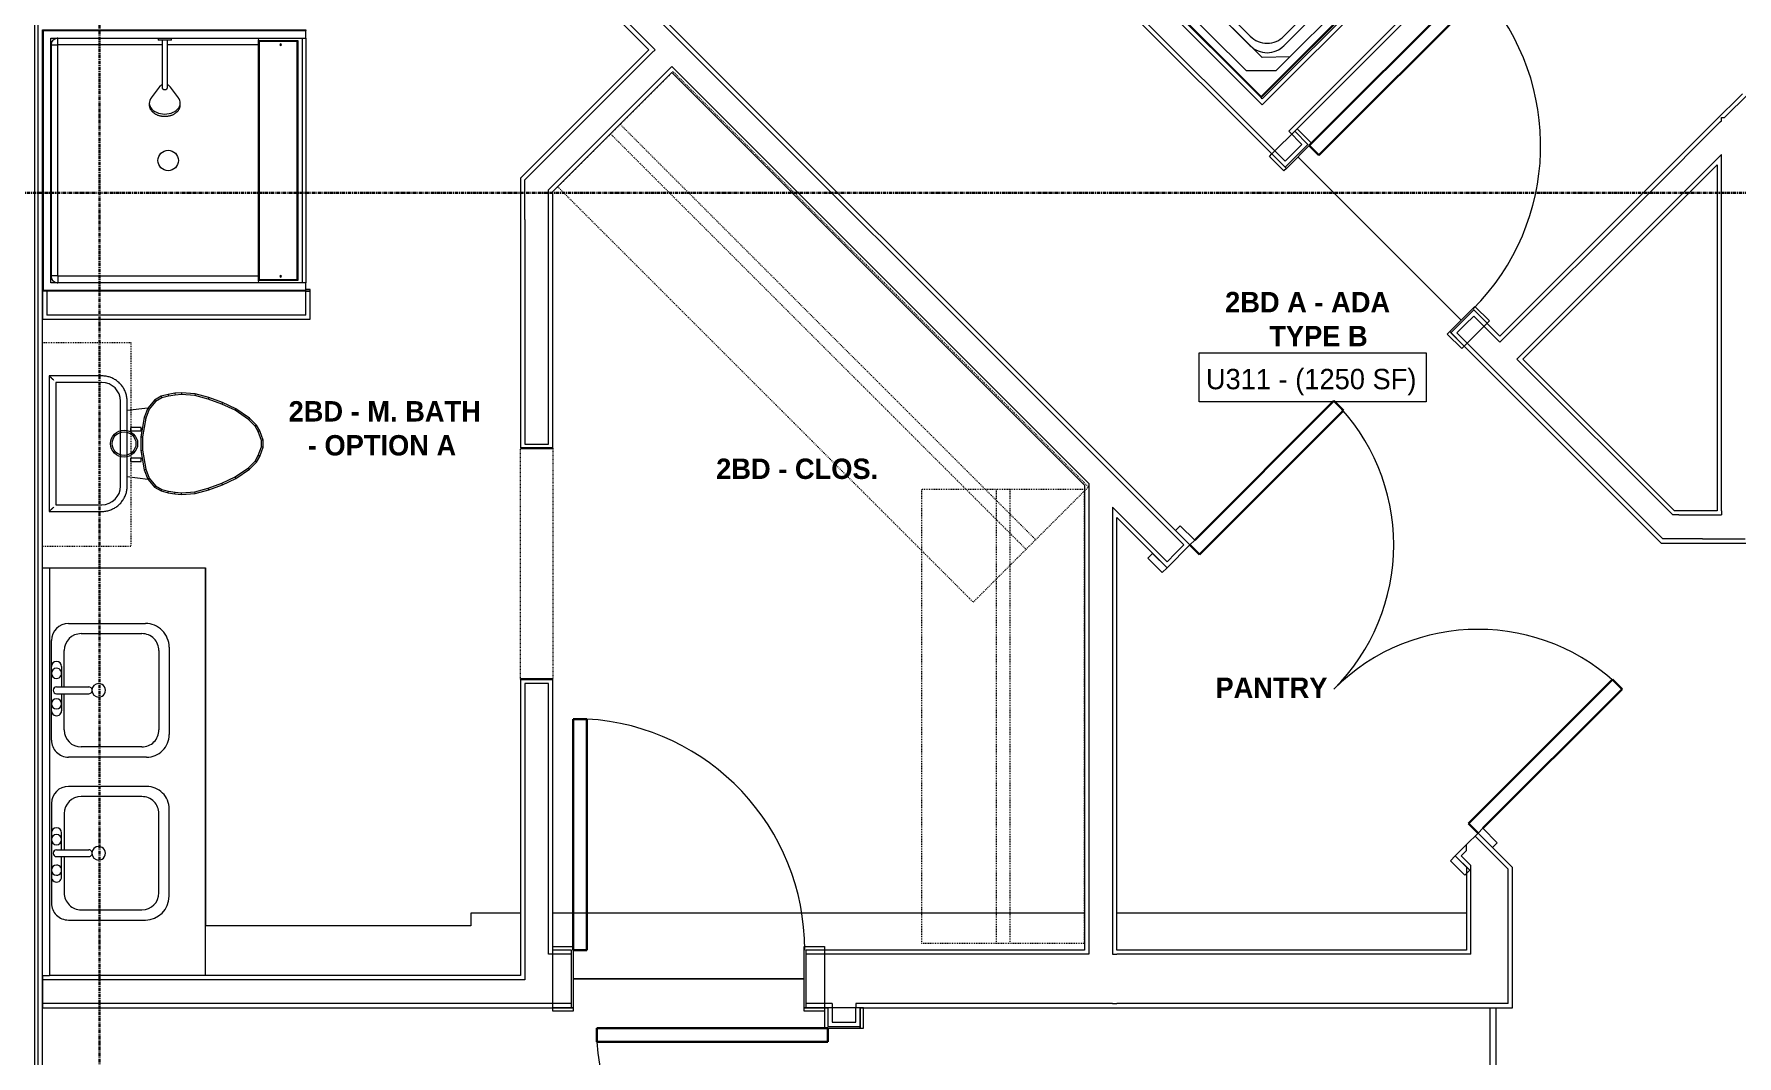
# Model space of a CAD drawing. Header units: inches. Extents: x -4093 to -1777, y 9773 to 12264.
# Drawn here: x -2509.9 to -2259.3, y 11408.1 to 11558.6 of the extents above; entities that cross this region are included whole.
import ezdxf

# ---------------------------------------------------------------- set-up
doc = ezdxf.new("R2010")
doc.units = ezdxf.units.IN
doc.header["$MEASUREMENT"] = 0
for name, pattern in [('Dash', [0.25, 0.125, -0.125]), ('Grid Line 1_2_', [0.875, 0.5, -0.125, 0.125, -0.125]), ('Overhead', [0.15625, 0.09375, -0.0625])]:
    doc.linetypes.add(name, pattern=pattern)
for name, color, linetype, lineweight in [('0-1', 7, 'Continuous', 5), ('0-2', 7, 'Continuous', 9), ('A-AREA-IDEN', 2, 'Continuous', 9), ('A-DETL-MEDM-1', 10, 'Continuous', 30), ('A-DETL-MEDM-2', 33, 'Overhead', 9), ('A-DOOR-1', 7, 'Continuous', 9), ('A-DOOR-2', 10, 'Continuous', 30), ('A-FLOR-1', 7, 'Continuous', 9), ('A-WALL-1', 7, 'Continuous', 9), ('A-WALL-2', 250, 'Continuous', 18), ('I-WALL-1', 7, 'Continuous', 9), ('P-SANR-FIXT-1', 7, 'Continuous', 9), ('Q-CASE-1', 7, 'Continuous', 9), ('Q-CASE-2', 7, 'Dash', 9), ('Q-CASE-HDLN-1', 7, 'Dash', 9), ('S-GRID-1', 1, 'Grid Line 1_2_', 30)]:
    doc.layers.add(name, color=color, linetype=linetype, lineweight=lineweight)
doc.styles.add('Century Gothic_1', font='ufonts.com_century-gothic.ttf', dxfattribs={"height": 3})
doc.styles.add('Century Gothic_B', font='GOTHICB.TTF', dxfattribs={"height": 3})

# ---------------------------------------------------------------- blocks, each defined once
blk = doc.blocks.new('CTS6032CP - CTS6032CP-3806650-BACKGROUND - 3RD FLOOR')
at = {"layer": 'P-SANR-FIXT-1'}
for p, q in [((0.12, 33), (0, 33)), ((0, 0), (0, 33)), ((0.12, 0.12), (0.12, 33)), ((60, 33), (59.88, 33)), ((59.88, 33), (59.88, 0.12)), ((60, 33), (60, 0)), ((0.12, 32), (1.25, 32)), ((58.75, 32), (1.25, 32)), ((1.25, 4.25), (1.25, 32)), ((58.75, 32), (59.88, 32)), ((58.75, 32), (58.75, 4.31)), ((7.6, 28.46), (53.48, 28.46)), ((52.5, 26), (13.5, 26)), ((4.1, 7.77), (4.1, 24.96)), ((56.98, 24.96), (56.98, 7.77)), ((10, 22.5), (10, 8.75)), ((56, 8.75), (56, 22.5)), ((4.31, 4.25), (1.25, 8.02)), ((13.5, 5.25), (52.5, 5.25)), ((58.75, 7.23), (55.94, 4.25)), ((4.25, 1.25), (1.25, 4.25)), ((22.5, 4.25), (4.31, 4.25)), ((53.48, 4.27), (7.6, 4.27)), ((22.5, 1.25), (22.5, 4.25)), ((37.5, 3.25), (22.5, 3.25)), ((37.5, 4.25), (37.5, 1.25)), ((55.94, 4.25), (37.5, 4.25)), ((58.75, 4.31), (55.69, 1.25)), ((59.88, 0.12), (0.12, 0.12)), ((55.69, 1.25), (4.25, 1.25)), ((22.5, 2.25), (37.5, 2.25)), ((60, 0), (0, 0))]:
    blk.add_line(p, q, dxfattribs=at)
for centre, radius, start, end in [((7.6, 24.96), 3.5, 90, 180), ((53.48, 24.96), 3.5, 360, 90), ((13.5, 22.5), 3.5, 90, 180), ((52.5, 22.5), 3.5, 360, 90), ((52, 16.25), 1.63, 0, 180), ((52, 16.25), 1.63, 180, 360), ((7.6, 7.77), 3.5, 180, 270), ((13.5, 8.75), 3.5, 180, 270), ((52.5, 8.75), 3.5, 270, 0), ((53.48, 7.77), 3.5, 270, 0)]:
    blk.add_arc(centre, radius, start, end, dxfattribs=at)
blk = doc.blocks.new('Door-Opening - CLEAR OPENING - 34_ x 80_-3928451-BACKGROUND - 3RD FLOOR')
at = {"layer": 'A-DETL-MEDM-1'}
for p, q in [((-17.32, -2.38), (-17.32, 2.37)), ((16.68, 2.37), (16.68, -2.38))]:
    blk.add_line(p, q, dxfattribs=at)
at = {"layer": 'A-DETL-MEDM-2'}
for p, q in [((-17.32, 2.37), (16.68, 2.37)), ((16.68, -2.38), (-17.32, -2.38))]:
    blk.add_line(p, q, dxfattribs=at)
blk = doc.blocks.new('OD_CW_Closet - OD_CW_Closet-3807278-BACKGROUND - 3RD FLOOR')
at = {"layer": 'Q-CASE-HDLN-1'}
for p, q in [((67.55, 24), (0.74, 24)), ((0.74, 24), (0.74, 0)), ((67.55, 0), (67.55, 24)), ((0.74, 13), (67.55, 13)), ((0.74, 11), (67.55, 11)), ((0.74, 0), (67.55, 0))]:
    blk.add_line(p, q, dxfattribs=at)
blk = doc.blocks.new('OD_CW_Closet - OD_CW_Closet-3810373-BACKGROUND - 3RD FLOOR')
at = {"layer": 'Q-CASE-HDLN-1'}
for p, q in [((87.24, 24), (0.74, 24)), ((0.74, 24), (0.74, 0)), ((87.24, 0), (87.24, 24)), ((0.74, 13), (87.24, 13)), ((0.74, 11), (87.24, 11)), ((0.74, 0), (87.24, 0))]:
    blk.add_line(p, q, dxfattribs=at)
blk = doc.blocks.new('SWING - SINGLE - FLUSH - SWING - FLUSH - 2-10 x 6-8 - PRIVACY-4346078-BACKGROUND - 3RD FLOOR')
at = {"layer": 'A-DOOR-1'}
for p, q in [((-20, 4.25), (-20, 4.75)), ((-20, 4.75), (-17, 4.75)), ((-20, 4.25), (-17, 4.25)), ((-20, -4.75), (-20, 4.25)), ((-17, 4.25), (-20, 4.25)), ((-17, 4.75), (-17, 4.25)), ((-17, 4.25), (-17, -4.75)), ((17, 4.25), (17, 4.75)), ((17, 4.75), (20, 4.75)), ((17, 4.25), (20, 4.25)), ((17, -4.75), (17, 4.25)), ((20, 4.25), (17, 4.25)), ((20, 4.75), (20, 4.25)), ((20, 4.25), (20, -4.75)), ((-17, -4.75), (-20, -4.75)), ((20, -4.75), (17, -4.75))]:
    blk.add_line(p, q, dxfattribs=at)
blk.add_arc((17, -4.25), 34.07, 180, 266.6343, dxfattribs=at)
at = {"layer": 'A-DOOR-2'}
for p, q in [((15, -4.25), (15, -38.26)), ((17, -4.25), (15, -4.25)), ((17, -4.25), (17, -38.26)), ((17, -38.26), (15, -38.26))]:
    blk.add_line(p, q, dxfattribs=at)
blk = doc.blocks.new('M_Sink Vanity-Square - 500 x 440mm-1372835-BACKGROUND - 3RD FLOOR')
at = {"layer": 'P-SANR-FIXT-1'}
for p, q in [((-5.72, 10.23), (7.14, 10.23)), ((-5.22, 8.73), (6.46, 8.73)), ((-9.22, -4.59), (-9.22, 6.73)), ((-7.72, -2.72), (-7.72, 6.23)), ((8.96, 6.23), (8.96, -2.72)), ((10.46, 6.91), (10.46, -4.59)), ((0.12, -6.33), (0.12, -1.59)), ((1.12, -6.33), (1.12, -1.59)), ((7.96, -7.09), (-6.72, -7.09)), ((0.12, -5.22), (-5.22, -5.22)), ((-2.88, -5.59), (0.12, -5.59)), ((3.62, -7.09), (-2.88, -7.09)), ((6.46, -5.22), (1.12, -5.22)), ((1.12, -5.59), (3.62, -5.59))]:
    blk.add_line(p, q, dxfattribs=at)
for centre, radius, start, end in [((-5.72, 6.73), 3.5, 90, 180), ((7.14, 6.91), 3.32, 360, 90), ((-5.22, 6.23), 2.5, 90, 180), ((6.46, 6.23), 2.5, 360, 90), ((0.62, -0.13), 1, 360, 180), ((0.62, -0.13), 1, 180, 0), ((0.62, -1.59), 0.5, 360, 180), ((-6.72, -4.59), 2.5, 180, 270), ((-5.22, -2.72), 2.5, 180, 270), ((6.46, -2.72), 2.5, 270, 360), ((7.96, -4.59), 2.5, 270, 0), ((-2.88, -6.34), 0.75, 90, 270), ((-1.88, -6.34), 0.75, 360, 180), ((-1.88, -6.34), 0.75, 180, 0), ((0.62, -6.33), 0.5, 180, 0), ((2.62, -6.34), 0.75, 0, 180), ((2.62, -6.34), 0.75, 180, 0), ((3.62, -6.34), 0.75, 270, 90)]:
    blk.add_arc(centre, radius, start, end, dxfattribs=at)
blk = doc.blocks.new('Toilet-Domestic-3D - Toilet-Domestic-3D-V35-BACKGROUND - 3RD FLOOR')
at = {"layer": 'P-SANR-FIXT-1'}
for p, q in [((-9.98, 19.48), (-9.98, 11.75)), ((9.98, 19.48), (-9.98, 19.48)), ((-9.86, 19.36), (-9.98, 19.48)), ((9, 18.5), (-9, 18.5)), ((-9, 18.5), (-9, 11.75)), ((-9, 18.5), (-9, 11.75)), ((9, 18.5), (-9, 18.5)), ((9, 11.75), (9, 18.5)), ((9, 11.75), (9, 18.5)), ((9.98, 19.48), (9.86, 19.36)), ((9.98, 11.75), (9.98, 19.48)), ((-6.25, 9), (6.25, 9)), ((-6.25, 9), (6.25, 9)), ((-6.25, 8.02), (6.25, 8.02)), ((-4.86, 8.02), (-5.21, 5)), ((5.21, 5), (4.86, 8.02)), ((-3.84, 5.5), (-5.21, 5)), ((-3.77, 5.26), (-5.08, 4.78)), ((-1, 6), (-3.84, 5.5)), ((-3.84, 5.5), (-3.77, 5.26)), ((-0.98, 5.75), (-3.77, 5.26)), ((-1, 6), (-0.98, 5.75)), ((1, 6), (-1, 6)), ((0.98, 5.75), (-0.98, 5.75)), ((1, 6), (0.98, 5.75)), ((3.77, 5.26), (0.98, 5.75)), ((3.84, 5.5), (1, 6)), ((3.84, 5.5), (3.77, 5.26)), ((5.08, 4.78), (3.77, 5.26)), ((5.21, 5), (3.84, 5.5)), ((-6.97, 3), (-7.24, 2)), ((-6.73, 2.9), (-6.99, 1.95)), ((-6.4, 4), (-6.97, 3)), ((-6.97, 3), (-6.73, 2.9)), ((-6.21, 3.84), (-6.73, 2.9)), ((-5.21, 5), (-6.4, 4)), ((-6.21, 3.84), (-6.4, 4)), ((-5.08, 4.78), (-6.21, 3.84)), ((-5.21, 5), (-5.08, 4.78)), ((5.21, 5), (5.08, 4.78)), ((6.21, 3.84), (5.08, 4.78)), ((6.4, 4), (5.21, 5)), ((6.4, 4), (6.21, 3.84)), ((6.73, 2.9), (6.21, 3.84)), ((6.97, 3), (6.4, 4)), ((6.97, 3), (6.73, 2.9)), ((6.99, 1.95), (6.73, 2.9)), ((7.24, 2), (6.97, 3)), ((-7.41, 1), (-7.5, 0)), ((-7.24, 2), (-7.41, 1)), ((-7.41, 1), (-7.16, 0.96)), ((-7.16, 0.96), (-7.25, 0)), ((-7.24, 2), (-6.99, 1.95)), ((-6.99, 1.95), (-7.16, 0.96)), ((7.24, 2), (6.99, 1.95)), ((7.16, 0.96), (6.99, 1.95)), ((7.41, 1), (7.16, 0.96)), ((7.25, 0), (7.16, 0.96)), ((7.41, 1), (7.24, 2)), ((7.5, 0), (7.25, 0)), ((7.5, 0), (7.41, 1)), ((-7.5, 0), (-7.25, 0)), ((-7.5, 0), (-7.33, -1.99)), ((-7.33, -1.99), (-7.08, -1.95)), ((-7.33, -1.99), (-6.79, -4)), ((-7.25, 0), (-7.08, -1.95)), ((-7.08, -1.95), (-6.55, -3.92)), ((6.55, -3.92), (7.08, -1.95)), ((6.79, -4), (7.33, -1.99)), ((7.08, -1.95), (7.25, 0)), ((7.33, -1.99), (7.08, -1.95)), ((7.33, -1.99), (7.5, 0)), ((-6.79, -4), (-6.55, -3.92)), ((-6.79, -4), (-6.06, -6)), ((-6.55, -3.92), (-5.83, -5.9)), ((5.83, -5.9), (6.55, -3.92)), ((6.06, -6), (6.79, -4)), ((6.79, -4), (6.55, -3.92)), ((-6.06, -6), (-5.83, -5.9)), ((-6.06, -6), (-5.13, -8)), ((-5.83, -5.9), (-4.91, -7.88)), ((4.91, -7.88), (5.83, -5.9)), ((5.13, -8), (6.06, -6)), ((6.06, -6), (5.83, -5.9)), ((-5.13, -8), (-4.91, -7.88)), ((-5.13, -8), (-3.74, -10)), ((-4.91, -7.88), (-3.55, -9.84)), ((-3.74, -10), (-3.55, -9.84)), ((-3.74, -10), (-2.74, -11)), ((-3.55, -9.84), (-2.59, -10.8)), ((2.59, -10.8), (3.55, -9.84)), ((2.74, -11), (3.74, -10)), ((3.55, -9.84), (4.91, -7.88)), ((3.74, -10), (3.55, -9.84)), ((3.74, -10), (5.13, -8)), ((5.13, -8), (4.91, -7.88)), ((-2.74, -11), (-2.59, -10.8)), ((-2.74, -11), (-1.87, -11.5)), ((-2.59, -10.8), (-1.77, -11.27)), ((-1.87, -11.5), (-1.77, -11.27)), ((-1.87, -11.5), (-0.5, -12)), ((-1.77, -11.27), (-0.46, -11.75)), ((-0.5, -12), (-0.46, -11.75)), ((-0.5, -12), (0.5, -12)), ((-0.46, -11.75), (0.46, -11.75)), ((0.46, -11.75), (1.77, -11.27)), ((0.5, -12), (0.46, -11.75)), ((0.5, -12), (1.87, -11.5)), ((1.77, -11.27), (2.59, -10.8)), ((1.87, -11.5), (1.77, -11.27)), ((1.87, -11.5), (2.74, -11)), ((2.74, -11), (2.59, -10.8))]:
    blk.add_line(p, q, dxfattribs=at)
at = {"layer": 'P-SANR-FIXT-1', "flags": 128}
for points in [[(-9.98, 11.75), (-9.97, 11.6), (-9.97, 11.45), (-9.95, 11.3), (-9.93, 11.16), (-9.9, 11.01), (-9.87, 10.86), (-9.83, 10.72), (-9.79, 10.58), (-9.74, 10.44), (-9.68, 10.3), (-9.62, 10.16), (-9.56, 10.03), (-9.48, 9.9), (-9.41, 9.77), (-9.33, 9.65), (-9.24, 9.52), (-9.15, 9.41), (-9.05, 9.29), (-8.95, 9.18), (-8.85, 9.08), (-8.74, 8.97), (-8.62, 8.88), (-8.51, 8.78), (-8.39, 8.7), (-8.26, 8.61), (-8.14, 8.54), (-8.01, 8.46), (-7.87, 8.4), (-7.74, 8.33), (-7.6, 8.28), (-7.46, 8.22), (-7.32, 8.18), (-7.17, 8.14), (-7.03, 8.11), (-6.88, 8.08), (-6.74, 8.05), (-6.59, 8.04), (-6.44, 8.03), (-6.29, 8.02), (-6.25, 8.02)], [(6.25, 8.02), (6.4, 8.03), (6.55, 8.03), (6.7, 8.05), (6.84, 8.07), (6.99, 8.1), (7.14, 8.13), (7.28, 8.17), (7.42, 8.21), (7.56, 8.26), (7.7, 8.32), (7.84, 8.38), (7.97, 8.44), (8.1, 8.52), (8.23, 8.59), (8.35, 8.67), (8.48, 8.76), (8.59, 8.85), (8.71, 8.95), (8.82, 9.05), (8.92, 9.15), (9.03, 9.26), (9.12, 9.38), (9.22, 9.49), (9.3, 9.61), (9.39, 9.74), (9.46, 9.86), (9.54, 9.99), (9.6, 10.13), (9.67, 10.26), (9.72, 10.4), (9.78, 10.54), (9.82, 10.68), (9.86, 10.83), (9.89, 10.97), (9.92, 11.12), (9.95, 11.26), (9.96, 11.41), (9.97, 11.56), (9.98, 11.71), (9.98, 11.75)]]:
    blk.add_lwpolyline(points, dxfattribs=at)
at = {"layer": 'P-SANR-FIXT-1'}
for radius in [2, 1.75]:
    blk.add_circle((0, 8.48), radius, dxfattribs=at)
for centre, start, end in [((-6.25, 11.75), 180, 270), ((-6.25, 11.75), 180, 270), ((6.25, 11.75), 270, 360), ((6.25, 11.75), 270, 360)]:
    blk.add_arc(centre, 2.75, start, end, dxfattribs=at)
for points in [[(-9.98, 19.48), (-9.98, 19.48), (-9.98, 19.48), (-9.98, 19.48)], [(9.98, 19.48), (9.98, 19.48), (9.98, 19.48), (9.98, 19.48)]]:
    blk.add_open_spline(points, degree=3, dxfattribs=at)
for points, knots in [([(-9.37, 18.87), (-9.41, 18.91), (-9.47, 18.97), (-9.55, 19.05), (-9.6, 19.1), (-9.66, 19.16), (-9.71, 19.21), (-9.75, 19.25), (-9.78, 19.28), (-9.8, 19.3), (-9.82, 19.32), (-9.85, 19.35), (-9.86, 19.36), (-9.86, 19.36)], [0, 0, 0, 0, 0.166667, 0.25, 0.333333, 0.416667, 0.5, 0.583333, 0.666667, 0.708333, 0.75, 0.833333, 1, 1, 1, 1]), ([(9.86, 19.36), (9.86, 19.36), (9.85, 19.35), (9.82, 19.32), (9.8, 19.3), (9.78, 19.28), (9.75, 19.25), (9.71, 19.21), (9.66, 19.16), (9.6, 19.1), (9.55, 19.05), (9.47, 18.97), (9.41, 18.91), (9.37, 18.87)], [-1, -1, -1, -1, -0.833333, -0.75, -0.708333, -0.666667, -0.583333, -0.5, -0.416667, -0.333333, -0.25, -0.166667, 0, 0, 0, 0])]:
    blk.add_open_spline(points, degree=3, knots=knots, dxfattribs=at)
blk = doc.blocks.new('Bath Vanity - Bath Vanity 60_-3668790-BACKGROUND - 3RD FLOOR')
at = {"layer": 'Q-CASE-1'}
for p, q in [((30.74, 24), (-29.26, 24)), ((-29.26, 24), (-29.26, 1))]:
    blk.add_line(p, q, dxfattribs=at)
blk = doc.blocks.new('BATHROOM MIRROR - BATHROOM MIRROR  60_-3802719-BACKGROUND - 3RD FLOOR')
at = {"layer": 'Q-CASE-1'}
for p, q in [((-29.26, -23), (30.74, -23)), ((-29.26, -23), (-29.26, -24)), ((30.74, -24), (-29.26, -24)), ((30.74, -24), (30.74, -23))]:
    blk.add_line(p, q, dxfattribs=at)
blk = doc.blocks.new('300 Series Wall Hung Cabinet_326 - 30_-2909953-BACKGROUND - 3RD FLOOR')
at = {"layer": 'Q-CASE-1'}
for p, q in [((-2.01, 14.69), (-2.5, 14.69)), ((-2.5, 14.69), (-2.5, 13.19)), ((-2.01, 13.19), (-2.5, 13.19)), ((-2.01, 13.19), (-2.01, 14.69)), ((2.49, 14.69), (2, 14.69)), ((2, 14.69), (2, 13.19)), ((2.49, 13.19), (2, 13.19)), ((2.49, 13.19), (2.49, 14.69))]:
    blk.add_line(p, q, dxfattribs=at)
at = {"layer": 'Q-CASE-2'}
for p, q in [((-15, 0.19), (-15, 13.19)), ((-15, 13.19), (15, 13.19)), ((15, 13.19), (15, 0.19)), ((15, 0.19), (-15, 0.19))]:
    blk.add_line(p, q, dxfattribs=at)
blk = doc.blocks.new('M_Sink Vanity-Square - 500 x 440mm-1352614-BACKGROUND - 3RD FLOOR')
at = {"layer": 'P-SANR-FIXT-1'}
for p, q in [((7.96, 7.09), (-6.72, 7.09)), ((0.12, 5.22), (-5.22, 5.22)), ((3.62, 7.09), (-2.88, 7.09)), ((-2.88, 5.59), (0.12, 5.59)), ((0.12, 6.33), (0.12, 1.59)), ((1.12, 6.33), (1.12, 1.59)), ((1.12, 5.59), (3.62, 5.59)), ((6.46, 5.22), (1.12, 5.22)), ((-9.22, 4.59), (-9.22, -6.73)), ((-7.72, 2.72), (-7.72, -6.23)), ((8.96, -6.23), (8.96, 2.72)), ((10.46, -6.91), (10.46, 4.59)), ((-5.22, -8.73), (6.46, -8.73)), ((-5.72, -10.23), (7.14, -10.23))]:
    blk.add_line(p, q, dxfattribs=at)
for centre, radius, start, end in [((-6.72, 4.59), 2.5, 90, 180), ((-5.22, 2.72), 2.5, 90, 180), ((-2.88, 6.34), 0.75, 90, 270), ((-1.88, 6.34), 0.75, 360, 180), ((-1.88, 6.34), 0.75, 180, 0), ((0.62, 6.33), 0.5, 360, 180), ((2.62, 6.34), 0.75, 360, 180), ((2.62, 6.34), 0.75, 180, 360), ((3.62, 6.34), 0.75, 270, 90), ((6.46, 2.72), 2.5, 0, 90), ((7.96, 4.59), 2.5, 360, 90), ((0.62, 0.13), 1, 360, 180), ((0.62, 0.13), 1, 180, 0), ((0.62, 1.59), 0.5, 180, 0), ((-5.72, -6.73), 3.5, 180, 270), ((-5.22, -6.23), 2.5, 180, 270), ((6.46, -6.23), 2.5, 270, 0), ((7.14, -6.91), 3.32, 270, 0)]:
    blk.add_arc(centre, radius, start, end, dxfattribs=at)
blk = doc.blocks.new('SWING - SINGLE - FLUSH - SWING - FLUSH - 2-10 x 6-8 - PRIVACY-4346066-BACKGROUND - 3RD FLOOR')
at = {"layer": 'A-DOOR-1'}
for p, q in [((-17, 2.87), (-20, 2.87)), ((-20, 2.87), (-20, -2.38)), ((-17, -2.38), (-17, 2.87)), ((20, 2.87), (17, 2.87)), ((17, 2.87), (17, -2.38)), ((20, -2.38), (20, 2.87)), ((-20, -2.38), (-17, -2.38)), ((-17, -2.38), (-20, -2.38)), ((-20, -2.38), (-20, -2.88)), ((-17, -2.88), (-17, -2.38)), ((17, -2.38), (20, -2.38)), ((20, -2.38), (17, -2.38)), ((17, -2.38), (17, -2.88)), ((20, -2.88), (20, -2.38)), ((-20, -2.88), (-17, -2.88)), ((17, -2.88), (20, -2.88))]:
    blk.add_line(p, q, dxfattribs=at)
blk.add_arc((17, 2.37), 34.07, 93.3657, 180, dxfattribs=at)
at = {"layer": 'A-DOOR-2'}
for p, q in [((15, 2.37), (15, 36.38)), ((17, 36.38), (15, 36.38)), ((17, 2.37), (17, 36.38)), ((17, 2.37), (15, 2.37))]:
    blk.add_line(p, q, dxfattribs=at)
blk = doc.blocks.new('SWING - DOUBLE - FLUSH - SWING - DOUBLE - 5-0 x 6-8 - DUMMY-3703244-BACKGROUND - 3RD FLOOR')
at = {"layer": 'A-DOOR-1'}
for p, q in [((-30, 3.375), (-33, 3.375)), ((-33, 3.375), (-33, 2.375)), ((-30, 2.375), (-30, 3.375)), ((33, 3.375), (30, 3.375)), ((30, 3.375), (30, 2.375)), ((33, 2.375), (33, 3.375)), ((-33, 2.375), (-30, 2.375)), ((30, 2.375), (33, 2.375)), ((-30, -2.375), (-33, -2.375)), ((-33, -2.375), (-33, -3.375)), ((-30, -3.375), (-30, -2.375)), ((33, -2.375), (30, -2.375)), ((30, -2.375), (30, -3.375)), ((33, -3.375), (33, -2.375)), ((-33, -3.375), (-30, -3.375)), ((30, -3.375), (33, -3.375))]:
    blk.add_line(p, q, dxfattribs=at)
for centre, start, end in [((-30, 2.375), 360, 90), ((30, 2.375), 90, 180)]:
    blk.add_arc(centre, 30, start, end, dxfattribs=at)
at = {"layer": 'A-DOOR-2'}
for p, q in [((-30, 3.375), (-30, 32.375)), ((-30, 32.375), (-28, 32.375)), ((-28, 32.375), (-28, 2.375)), ((30, 32.375), (28, 32.375)), ((28, 32.375), (28, 2.375)), ((30, 3.375), (30, 32.375)), ((-28, 2.375), (-30, 2.375)), ((28, 2.375), (30, 2.375))]:
    blk.add_line(p, q, dxfattribs=at)
blk = doc.blocks.new('SWING - SINGLE - FLUSH - SWING - FLUSH - 2-10 x 6-8 - PRIVACY-4346068-BACKGROUND - 3RD FLOOR')
at = {"layer": 'A-DOOR-1'}
for p, q in [((-20, 2.37), (-20, 2.87)), ((-20, 2.87), (-17, 2.87)), ((-17, 2.87), (-17, 2.37)), ((17, 2.37), (17, 2.87)), ((17, 2.87), (20, 2.87)), ((20, 2.87), (20, 2.37)), ((-20, 2.37), (-17, 2.37)), ((-20, -2.88), (-20, 2.37)), ((-17, 2.37), (-20, 2.37)), ((-17, 2.37), (-17, -2.88)), ((17, 2.37), (20, 2.37)), ((17, -2.88), (17, 2.37)), ((20, 2.37), (17, 2.37)), ((20, 2.37), (20, -2.88)), ((-17, -2.88), (-20, -2.88)), ((20, -2.88), (17, -2.88))]:
    blk.add_line(p, q, dxfattribs=at)
blk.add_arc((17, -2.38), 34.07, 180, 266.6343, dxfattribs=at)
at = {"layer": 'A-DOOR-2'}
for p, q in [((15, -2.38), (15, -36.38)), ((17, -2.38), (15, -2.38)), ((17, -2.38), (17, -36.38)), ((17, -36.38), (15, -36.38))]:
    blk.add_line(p, q, dxfattribs=at)
blk = doc.blocks.new('The Shower - The Shower-4050272-BACKGROUND - 3RD FLOOR')
at = {"layer": 'P-SANR-FIXT-1'}
for p, q in [((0, -0.5), (38.5, -0.5)), ((0, -39.25), (0, -0.5)), ((0.12, -39.25), (0.12, -0.63)), ((0.12, -0.63), (38.38, -0.63)), ((1.25, -39.25), (1.25, -1.75)), ((1.25, -1.75), (37.25, -1.75)), ((1.3, -2.43), (1.28, -2.51)), ((1.38, -2.26), (1.37, -2.28)), ((1.42, -2.2), (1.4, -2.23)), ((1.58, -2.01), (1.51, -2.08)), ((1.73, -1.9), (1.7, -1.92)), ((2.01, -1.78), (1.93, -1.8)), ((2.25, -1.77), (2.25, -1.75)), ((36.25, -1.77), (2.25, -1.77)), ((36.25, -1.77), (36.25, -1.75)), ((36.57, -1.8), (36.49, -1.78)), ((36.8, -1.92), (36.77, -1.9)), ((36.99, -2.08), (36.92, -2.01)), ((37.1, -2.23), (37.08, -2.2)), ((37.13, -2.28), (37.12, -2.26)), ((37.22, -2.51), (37.2, -2.43)), ((37.25, -1.75), (37.25, -17.52)), ((38.38, -0.63), (38.38, -39.25)), ((38.5, -0.5), (38.5, -39.25)), ((2.2, -32.27), (2.2, -2.75)), ((36.25, -2.7), (2.25, -2.7)), ((36.3, -18.11), (36.3, -2.75)), ((36.3, -32.27), (36.3, -18.89)), ((37.25, -19.48), (37.25, -39.25)), ((1.62, -32.27), (1.62, -38.13)), ((36.75, -32.38), (1.75, -32.38)), ((1.75, -32.38), (1.75, -38)), ((2.2, -32.27), (36.3, -32.27)), ((36.75, -38), (36.75, -32.38)), ((36.88, -38.13), (36.88, -32.27)), ((0.12, -39.25), (0, -39.25)), ((0.12, -39.25), (1.25, -39.25)), ((1.25, -38.75), (37.25, -38.75)), ((1.25, -39.25), (1.25, -38.75)), ((37.25, -39.25), (1.25, -39.25)), ((1.62, -38.13), (36.88, -38.13)), ((1.75, -38), (36.75, -38)), ((37.25, -38.75), (37.25, -39.25)), ((37.25, -39.25), (38.38, -39.25)), ((38.5, -39.25), (38.38, -39.25))]:
    blk.add_line(p, q, dxfattribs=at)
blk.add_circle((19.25, -19), 1.5, dxfattribs=at)
for centre, radius, start, end in [((2.25, -2.75), 1, 90, 180), ((36.25, -2.75), 1, 0, 90), ((2.2, -35.56), 0.125, 0, 180), ((2.2, -35.56), 0.125, 180, 0), ((36.3, -35.56), 0.125, 0, 180), ((36.3, -35.56), 0.125, 180, 0)]:
    blk.add_arc(centre, radius, start, end, dxfattribs=at)
for centre, start_param, end_param in [((2.2, -32.28), 1.570796, 3.141593), ((36.3, -32.28), 0, 1.570796)]:
    blk.add_ellipse(centre, major_axis=(0.95, 0), ratio=0.019505, start_param=start_param, end_param=end_param, dxfattribs=at)
for points, knots in [([(2.25, -1.77), (2.18, -1.77), (2.05, -1.78), (1.8, -1.86), (1.52, -2.04), (1.34, -2.32), (1.26, -2.57), (1.25, -2.7), (1.25, -2.77)], [0, 0, 0, 0, 0.125, 0.25, 0.5, 0.75, 0.875, 1, 1, 1, 1]), ([(1.38, -2.25), (1.41, -2.21), (1.47, -2.12), (1.54, -2.04), (1.59, -2)], [-0.6665731, -0.6665731, -0.6665731, -0.6665731, -0.5714286, -0.4611793, -0.4611793, -0.4611793, -0.4611793]), ([(1.75, -1.88), (1.77, -1.87), (1.86, -1.82), (2.03, -1.77), (2.17, -1.75), (2.25, -1.75)], [-0.3333068, -0.3333068, -0.3333068, -0.3333068, -0.2857143, -0.1428571, 0, 0, 0, 0]), ([(36.25, -1.75), (36.31, -1.75), (36.42, -1.76), (36.59, -1.8), (36.7, -1.85), (36.75, -1.88)], [-1, -1, -1, -1, -0.8928571, -0.7857143, -0.6666667, -0.6666667, -0.6666667, -0.6666667]), ([(37.25, -2.77), (37.25, -2.7), (37.24, -2.57), (37.16, -2.32), (36.98, -2.04), (36.7, -1.86), (36.45, -1.78), (36.32, -1.77), (36.25, -1.77)], [0, 0, 0, 0, 0.125, 0.25, 0.5, 0.75, 0.875, 1, 1, 1, 1]), ([(36.75, -1.88), (36.79, -1.91), (36.89, -1.97), (36.97, -2.05), (37.01, -2.1)], [-0.6665731, -0.6665731, -0.6665731, -0.6665731, -0.5714286, -0.4475924, -0.4475924, -0.4475924, -0.4475924]), ([(37.12, -2.25), (37.13, -2.27), (37.16, -2.33), (37.18, -2.38), (37.19, -2.42)], [-0.3333068, -0.3333068, -0.3333068, -0.3333068, -0.2857143, -0.2174647, -0.2174647, -0.2174647, -0.2174647]), ([(2.25, -2.7), (2.24, -2.7), (2.24, -2.7), (2.23, -2.7), (2.22, -2.71), (2.22, -2.71), (2.21, -2.72), (2.21, -2.73), (2.2, -2.74), (2.2, -2.74), (2.2, -2.75), (2.2, -2.75)], [-1, -1, -1, -1, -0.833333, -0.75, -0.666667, -0.583333, -0.416667, -0.333333, -0.208333, -0.083333, 0, 0, 0, 0]), ([(36.3, -2.75), (36.3, -2.74), (36.3, -2.74), (36.3, -2.73), (36.29, -2.72), (36.29, -2.72), (36.28, -2.71), (36.27, -2.71), (36.26, -2.7), (36.26, -2.7), (36.25, -2.7), (36.25, -2.7)], [-1, -1, -1, -1, -0.833333, -0.75, -0.666667, -0.583333, -0.416667, -0.333333, -0.208333, -0.083333, 0, 0, 0, 0])]:
    blk.add_open_spline(points, degree=3, knots=knots, dxfattribs=at)
for points in [[(1.35, -2.32), (1.36, -2.3), (1.37, -2.27), (1.38, -2.25)], [(1.63, -1.97), (1.67, -1.94), (1.71, -1.91), (1.75, -1.88)], [(2.25, -2.7), (2.25, -2.62), (2.25, -2.45), (2.25, -2.22), (2.25, -2.03), (2.25, -1.88), (2.25, -1.82), (2.25, -1.8)], [(36.25, -2.7), (36.25, -2.62), (36.25, -2.45), (36.25, -2.22), (36.25, -2.03), (36.25, -1.88), (36.25, -1.82), (36.25, -1.8)], [(37.04, -2.14), (37.07, -2.18), (37.09, -2.21), (37.12, -2.25)], [(1.25, -2.75), (1.25, -2.74), (1.25, -2.72), (1.25, -2.71)], [(2.2, -2.75), (2.12, -2.75), (1.95, -2.75), (1.72, -2.75), (1.52, -2.76), (1.37, -2.76), (1.27, -2.76), (1.25, -2.77), (1.25, -2.77)], [(36.3, -2.75), (36.38, -2.75), (36.55, -2.75), (36.78, -2.75), (36.98, -2.76), (37.13, -2.76), (37.23, -2.76), (37.25, -2.77), (37.25, -2.77)], [(37.25, -2.67), (37.25, -2.7), (37.25, -2.72), (37.25, -2.75)]]:
    blk.add_open_spline(points, degree=3, dxfattribs=at)
blk = doc.blocks.new('Shower Head - Shower Head-V80-BACKGROUND - 3RD FLOOR')
at = {"layer": 'P-SANR-FIXT-1'}
for p, q in [((-2.28, 9.81), (-2.28, 9.54)), ((-2.02, 8.78), (-0.84, 7.19)), ((0.84, 7.19), (2.02, 8.78)), ((2.28, 9.54), (2.28, 9.81)), ((-0.39, 7.27), (-0.39, 6.01)), ((0.39, 6.01), (0.39, 7.27)), ((-0.98, 0.26), (-0.98, 0)), ((-0.98, 0.26), (0.98, 0.26)), ((-0.39, 1), (-0.39, 0.26)), ((0.39, 0.26), (0.39, 1)), ((0.98, 0), (0.98, 0.26)), ((0.98, 0), (-0.98, 0))]:
    blk.add_line(p, q, dxfattribs=at)
at = {"layer": 'P-SANR-FIXT-1', "flags": 128}
for points in [[(0, 11.49), (-0.09, 11.49), (-0.18, 11.48), (-0.27, 11.48), (-0.35, 11.47), (-0.44, 11.46), (-0.53, 11.44), (-0.62, 11.43), (-0.7, 11.41), (-0.79, 11.39), (-0.87, 11.36), (-0.95, 11.34), (-1.03, 11.31), (-1.11, 11.28), (-1.19, 11.25), (-1.26, 11.21), (-1.34, 11.17), (-1.41, 11.13), (-1.48, 11.09), (-1.55, 11.05), (-1.61, 11), (-1.68, 10.95), (-1.74, 10.9), (-1.8, 10.85), (-1.85, 10.8), (-1.9, 10.74), (-1.95, 10.69), (-2, 10.63), (-2.04, 10.57), (-2.08, 10.51), (-2.12, 10.44), (-2.15, 10.38), (-2.18, 10.31), (-2.21, 10.25), (-2.23, 10.18), (-2.25, 10.11), (-2.26, 10.04), (-2.27, 9.97), (-2.28, 9.9), (-2.28, 9.83), (-2.28, 9.81)], [(2.28, 9.81), (2.28, 9.88), (2.28, 9.95), (2.27, 10.02), (2.25, 10.09), (2.24, 10.16), (2.21, 10.23), (2.19, 10.3), (2.16, 10.36), (2.13, 10.43), (2.09, 10.49), (2.05, 10.55), (2.01, 10.61), (1.97, 10.67), (1.92, 10.73), (1.86, 10.79), (1.81, 10.84), (1.75, 10.89), (1.69, 10.94), (1.63, 10.99), (1.57, 11.04), (1.5, 11.08), (1.43, 11.12), (1.36, 11.16), (1.28, 11.2), (1.21, 11.24), (1.13, 11.27), (1.05, 11.3), (0.97, 11.33), (0.89, 11.36), (0.81, 11.38), (0.72, 11.4), (0.64, 11.42), (0.55, 11.44), (0.47, 11.45), (0.38, 11.46), (0.29, 11.47), (0.2, 11.48), (0.11, 11.49), (0.02, 11.49), (0, 11.49)], [(-0.84, 7.19), (-0.81, 7.16), (-0.79, 7.13), (-0.76, 7.1), (-0.73, 7.08), (-0.7, 7.05), (-0.68, 7.03), (-0.65, 7.01), (-0.62, 6.98), (-0.59, 6.97), (-0.56, 6.95), (-0.53, 6.93), (-0.49, 6.91), (-0.46, 6.9), (-0.43, 6.89), (-0.4, 6.87)], [(-0.39, 6.01), (-0.39, 5.81), (-0.39, 5.6), (-0.39, 5.38), (-0.39, 5.15), (-0.39, 4.92), (-0.39, 4.68), (-0.39, 4.43), (-0.39, 4.18), (-0.39, 3.93), (-0.39, 3.67), (-0.39, 3.4), (-0.39, 3.13), (-0.39, 2.86), (-0.39, 2.59), (-0.39, 2.31), (-0.39, 2.03), (-0.39, 1.75), (-0.39, 1.46), (-0.39, 1.18), (-0.39, 1)], [(0.39, 6.87), (0.43, 6.88), (0.46, 6.9), (0.49, 6.91), (0.52, 6.93), (0.55, 6.94), (0.58, 6.96), (0.61, 6.98), (0.64, 7), (0.67, 7.03), (0.7, 7.05), (0.73, 7.07), (0.76, 7.1), (0.78, 7.13), (0.81, 7.16), (0.83, 7.19), (0.84, 7.19)], [(0.39, 1), (0.39, 1.29), (0.39, 1.57), (0.39, 1.85), (0.39, 2.13), (0.39, 2.41), (0.39, 2.69), (0.39, 2.96), (0.39, 3.23), (0.39, 3.5), (0.39, 3.76), (0.39, 4.02), (0.39, 4.27), (0.39, 4.52), (0.39, 4.77), (0.39, 5), (0.39, 5.23), (0.39, 5.46), (0.39, 5.67), (0.39, 5.88), (0.39, 6.01)]]:
    blk.add_lwpolyline(points, dxfattribs=at)
at = {"layer": 'P-SANR-FIXT-1'}
for centre, major_axis, start_param, end_param in [((0, 9.54), (-2.28, 0), 4.712389, 6.956384), ((0, 9.54), (2.28, 0), 5.609987, 7.853982), ((0, 7.27), (-0.394, 0), 4.712389, 6.283185), ((0, 7.27), (0.394, 0), 0, 1.570796)]:
    blk.add_ellipse(centre, major_axis=major_axis, ratio=0.707107, start_param=start_param, end_param=end_param, dxfattribs=at)
blk = doc.blocks.new('CTR - 1st Phase - Unit Layouts_rvt-1-BACKGROUND - 3RD FLOOR')
at = {"layer": 'A-FLOR-1'}
for p, q in [((-2323.92, 11540.45), (-2299.88, 11516.41)), ((-2484.68, 11479.93), (-2484.68, 11427.24)), ((-2438.31, 11429.11), (-2445.62, 11429.11)), ((-2445.62, 11429.11), (-2445.62, 11427.24)), ((-2355.31, 11429.11), (-2433.56, 11429.11)), ((-2299.07, 11429.11), (-2350.56, 11429.11)), ((-2445.62, 11427.24), (-2484.69, 11427.24)), ((-2430.56, 11419.43), (-2396.56, 11419.43)), ((-2396.56, 11419.43), (-2430.56, 11419.43)), ((-2295.62, 11377.45), (-2295.62, 11415.18)), ((-2294.7, 11377.45), (-2294.7, 11415.18))]:
    blk.add_line(p, q, dxfattribs=at)
at = {"layer": 'A-WALL-1'}
for p, q in [((-2350.56, 11494.08), (-2449.38, 11592.9)), ((-2381.88, 11595.05), (-2325.78, 11538.95)), ((-2283.97, 11594.2), (-2329.14, 11549.03)), ((-2446.47, 11583.27), (-2419.42, 11556.22)), ((-2324.36, 11544.26), (-2283.97, 11584.65)), ((-2419.42, 11556.22), (-2438.31, 11537.33)), ((-2433.56, 11535.36), (-2416.06, 11552.87)), ((-2416.06, 11552.87), (-2355.31, 11492.12)), ((-2329.14, 11549.03), (-2329.31, 11549.21)), ((-2258.48, 11549.74), (-2262.61, 11545.61)), ((-2262.61, 11545.61), (-2294.17, 11514.06)), ((-2322.42, 11542.31), (-2324.36, 11544.26)), ((-2325.78, 11538.95), (-2322.42, 11542.31)), ((-2290.81, 11510.7), (-2262.2, 11539.31)), ((-2262.2, 11539.31), (-2262.2, 11488.36)), ((-2438.31, 11537.33), (-2438.31, 11536.45)), ((-2438.31, 11536.45), (-2438.31, 11530.61)), ((-2433.56, 11497.55), (-2433.56, 11535.36)), ((-2438.31, 11530.61), (-2438.31, 11497.55)), ((-2508.69, 11520.68), (-2508.69, 11517.18)), ((-2469.31, 11520.93), (-2469.94, 11520.93)), ((-2469.31, 11520.68), (-2469.31, 11520.93)), ((-2469.31, 11517.18), (-2469.31, 11520.68)), ((-2298.02, 11517.92), (-2301.38, 11514.56)), ((-2294.17, 11514.06), (-2298.02, 11517.92)), ((-2508.69, 11517.18), (-2508.69, 11516.55)), ((-2508.69, 11516.55), (-2469.31, 11516.55)), ((-2469.31, 11516.55), (-2469.31, 11517.18)), ((-2301.38, 11514.56), (-2297.53, 11510.7)), ((-2297.53, 11510.7), (-2297.08, 11510.26)), ((-2297.08, 11510.26), (-2294.17, 11507.34)), ((-2268.47, 11488.36), (-2290.81, 11510.7)), ((-2294.17, 11507.34), (-2270.44, 11483.61)), ((-2339.8, 11483.33), (-2350.56, 11494.08)), ((-2355.31, 11492.12), (-2355.31, 11423.68)), ((-2262.2, 11488.36), (-2268.47, 11488.36)), ((-2350.56, 11423.68), (-2350.56, 11487.37)), ((-2350.56, 11487.37), (-2343.16, 11479.97)), ((-2343.16, 11479.97), (-2339.8, 11483.33)), ((-2270.44, 11483.61), (-2269.56, 11483.61)), ((-2269.56, 11483.61), (-2263.72, 11483.61)), ((-2263.72, 11483.61), (-2257.45, 11483.61)), ((-2438.31, 11463.55), (-2438.31, 11419.93)), ((-2433.56, 11423.68), (-2433.56, 11463.55)), ((-2297.38, 11440.9), (-2299.07, 11439.2)), ((-2292.32, 11435.85), (-2297.38, 11440.9)), ((-2299.07, 11439.2), (-2300.73, 11437.54)), ((-2300.73, 11437.54), (-2299.07, 11435.88)), ((-2299.07, 11438.32), (-2299.07, 11439.2)), ((-2299.07, 11435.88), (-2299.07, 11423.68)), ((-2292.32, 11415.18), (-2292.32, 11435.85)), ((-2508.69, 11419.93), (-2508.69, 11415.18)), ((-2438.31, 11419.93), (-2507.68, 11419.93)), ((-2508.69, 11415.18), (-2438.31, 11415.18)), ((-2438.31, 11415.18), (-2434.19, 11415.18)), ((-2434.19, 11415.18), (-2433.56, 11415.18)), ((-2393.07, 11415.18), (-2393.07, 11412.43)), ((-2388.32, 11412.43), (-2388.32, 11415.18)), ((-2355.31, 11415.18), (-2351.19, 11415.18)), ((-2351.19, 11415.18), (-2350.56, 11415.18)), ((-2299.07, 11415.18), (-2292.95, 11415.18)), ((-2292.95, 11415.18), (-2292.32, 11415.18)), ((-2393.07, 11412.43), (-2388.32, 11412.43))]:
    blk.add_line(p, q, dxfattribs=at)
at = {"layer": 'A-WALL-2'}
for p, q in [((-2380.99, 11595.05), (-2325.78, 11539.84)), ((-2283.97, 11593.31), (-2328.7, 11548.59)), ((-2351.19, 11493.83), (-2449.38, 11592.02)), ((-2329.14, 11548.14), (-2372.62, 11591.63)), ((-2283.97, 11585.53), (-2324.81, 11544.7)), ((-2446.47, 11584.16), (-2418.53, 11556.22)), ((-2437.69, 11537.07), (-2418.98, 11555.78)), ((-2418.53, 11556.22), (-2418.98, 11555.78)), ((-2434.19, 11535.62), (-2416.5, 11553.31)), ((-2416.06, 11553.75), (-2416.5, 11553.31)), ((-2416.06, 11553.75), (-2354.69, 11492.38)), ((-2328.7, 11548.59), (-2329.14, 11548.14)), ((-2261.1, 11546.24), (-2257.6, 11549.74)), ((-2272.26, 11535.08), (-2261.73, 11545.61)), ((-2261.73, 11545.61), (-2261.57, 11545.77)), ((-2261.57, 11546.24), (-2261.1, 11546.24)), ((-2261.57, 11545.77), (-2261.57, 11546.24)), ((-2324.81, 11544.7), (-2325.25, 11544.26)), ((-2323.3, 11542.31), (-2325.25, 11544.26)), ((-2325.78, 11539.84), (-2324.54, 11541.07)), ((-2324.54, 11541.07), (-2323.3, 11542.31)), ((-2267.31, 11535.08), (-2261.57, 11540.82)), ((-2261.57, 11539.93), (-2261.57, 11540.82)), ((-2261.57, 11488.36), (-2261.57, 11539.93)), ((-2437.69, 11532.12), (-2437.69, 11537.07)), ((-2434.19, 11534.74), (-2434.19, 11535.62)), ((-2434.19, 11498.18), (-2434.19, 11534.74)), ((-2294.17, 11513.17), (-2272.26, 11535.08)), ((-2291.69, 11510.7), (-2267.31, 11535.08)), ((-2437.69, 11531.24), (-2437.69, 11532.12)), ((-2437.69, 11531.24), (-2437.69, 11498.18)), ((-2508.06, 11520.68), (-2508.06, 11517.18)), ((-2469.94, 11520.68), (-2469.31, 11520.68)), ((-2469.94, 11517.18), (-2469.94, 11520.68)), ((-2469.31, 11520.68), (-2469.94, 11520.68)), ((-2469.94, 11517.18), (-2508.06, 11517.18)), ((-2299.26, 11515.79), (-2300.5, 11514.56)), ((-2298.02, 11517.03), (-2299.26, 11515.79)), ((-2294.61, 11513.62), (-2298.02, 11517.03)), ((-2300.5, 11514.56), (-2297.08, 11511.14)), ((-2294.17, 11513.17), (-2294.61, 11513.62)), ((-2296.64, 11510.7), (-2297.08, 11511.14)), ((-2294.17, 11508.22), (-2296.64, 11510.7)), ((-2291.25, 11510.26), (-2291.69, 11510.7)), ((-2291.25, 11510.26), (-2268.73, 11487.74)), ((-2293.72, 11507.78), (-2294.17, 11508.22)), ((-2293.72, 11507.78), (-2270.18, 11484.24)), ((-2437.69, 11498.18), (-2435.94, 11498.18)), ((-2435.94, 11498.18), (-2434.19, 11498.18)), ((-2351.19, 11493.83), (-2350.56, 11493.2)), ((-2340.69, 11483.33), (-2350.56, 11493.2)), ((-2354.69, 11492.38), (-2354.69, 11491.49)), ((-2354.69, 11491.49), (-2354.69, 11423.05)), ((-2351.19, 11488.88), (-2351.19, 11487.99)), ((-2351.19, 11488.88), (-2350.56, 11488.25)), ((-2351.19, 11487.99), (-2351.19, 11423.05)), ((-2350.56, 11488.25), (-2343.16, 11480.85)), ((-2267.85, 11487.74), (-2268.73, 11487.74)), ((-2267.85, 11487.74), (-2261.57, 11487.74)), ((-2261.57, 11488.36), (-2261.57, 11487.74)), ((-2341.92, 11482.09), (-2340.69, 11483.33)), ((-2265.23, 11484.24), (-2270.18, 11484.24)), ((-2264.35, 11484.24), (-2265.23, 11484.24)), ((-2264.35, 11484.24), (-2258.07, 11484.24)), ((-2343.16, 11480.85), (-2341.92, 11482.09)), ((-2437.69, 11462.93), (-2437.69, 11419.3)), ((-2435.94, 11462.93), (-2437.69, 11462.93)), ((-2434.19, 11462.93), (-2435.94, 11462.93)), ((-2434.19, 11423.05), (-2434.19, 11462.93)), ((-2297.82, 11440.46), (-2292.95, 11435.59)), ((-2299.07, 11438.32), (-2299.85, 11437.54)), ((-2299.85, 11437.54), (-2299.07, 11436.76)), ((-2299.07, 11436.76), (-2298.45, 11436.14)), ((-2298.45, 11423.05), (-2298.45, 11436.14)), ((-2292.95, 11415.8), (-2292.95, 11435.59)), ((-2433.56, 11423.05), (-2434.19, 11423.05)), ((-2430.81, 11423.05), (-2433.56, 11423.05)), ((-2355.31, 11423.05), (-2396.31, 11423.05)), ((-2354.69, 11423.05), (-2355.31, 11423.05)), ((-2351.19, 11423.05), (-2350.56, 11423.05)), ((-2299.07, 11423.05), (-2350.56, 11423.05)), ((-2298.45, 11423.05), (-2299.07, 11423.05)), ((-2438.31, 11419.3), (-2508.69, 11419.3)), ((-2437.69, 11419.3), (-2438.31, 11419.3)), ((-2438.31, 11415.8), (-2508.69, 11415.8)), ((-2437.69, 11415.8), (-2438.31, 11415.8)), ((-2434.19, 11415.8), (-2437.69, 11415.8)), ((-2433.56, 11415.8), (-2434.19, 11415.8)), ((-2430.81, 11415.8), (-2433.56, 11415.8)), ((-2392.45, 11415.8), (-2396.31, 11415.8)), ((-2392.45, 11415.8), (-2392.45, 11415.18)), ((-2392.45, 11415.18), (-2392.45, 11413.05)), ((-2355.31, 11415.8), (-2388.95, 11415.8)), ((-2388.95, 11415.8), (-2388.95, 11415.18)), ((-2388.95, 11413.05), (-2388.95, 11415.18)), ((-2354.69, 11415.8), (-2355.31, 11415.8)), ((-2351.19, 11415.8), (-2354.69, 11415.8)), ((-2351.19, 11415.8), (-2350.56, 11415.8)), ((-2299.07, 11415.8), (-2350.56, 11415.8)), ((-2298.45, 11415.8), (-2299.07, 11415.8)), ((-2292.95, 11415.8), (-2298.45, 11415.8)), ((-2392.45, 11413.05), (-2390.7, 11413.05)), ((-2390.7, 11413.05), (-2388.95, 11413.05))]:
    blk.add_line(p, q, dxfattribs=at)
at = {"layer": 'I-WALL-1'}
for p, q in [((-2430.81, 11423.68), (-2433.56, 11423.68)), ((-2430.81, 11415.18), (-2430.81, 11423.68)), ((-2355.31, 11423.68), (-2396.31, 11423.68)), ((-2396.31, 11423.68), (-2396.31, 11415.18)), ((-2299.07, 11423.68), (-2350.56, 11423.68)), ((-2433.56, 11415.18), (-2430.81, 11415.18)), ((-2396.31, 11415.18), (-2393.07, 11415.18)), ((-2388.32, 11415.18), (-2355.31, 11415.18)), ((-2350.56, 11415.18), (-2299.07, 11415.18))]:
    blk.add_line(p, q, dxfattribs=at)
at = {"layer": '0-2'}
for name, p, rotation in [('CTS6032CP - CTS6032CP-3806650-BACKGROUND - 3RD FLOOR', (-2371.74, 11591.63), 314.9999999997776), ('SWING - SINGLE - FLUSH - SWING - FLUSH - 2-10 x 6-8 - PRIVACY-4346068-BACKGROUND - 3RD FLOOR', (-2311.9, 11528.43), 134.9999999999262), ('The Shower - The Shower-4050272-BACKGROUND - 3RD FLOOR', (-2509.19, 11520.68), 89.99999999991755), ('Shower Head - Shower Head-V80-BACKGROUND - 3RD FLOOR', (-2490.69, 11557.93), 180), ('OD_CW_Closet - OD_CW_Closet-3810373-BACKGROUND - 3RD FLOOR', (-2433.38, 11536.59), 314.9999999999857), ('300 Series Wall Hung Cabinet_326 - 30_-2909953-BACKGROUND - 3RD FLOOR', (-2508.87, 11498.11), 270.0000000001445), ('Toilet-Domestic-3D - Toilet-Domestic-3D-V35-BACKGROUND - 3RD FLOOR', (-2488.21, 11498.24), 90.00000000028187), ('SWING - DOUBLE - FLUSH - SWING - DOUBLE - 5-0 x 6-8 - DUMMY-3703244-BACKGROUND - 3RD FLOOR', (-2320.27, 11460.43), 314.9999999998456), ('Door-Opening - CLEAR OPENING - 34_ x 80_-3928451-BACKGROUND - 3RD FLOOR', (-2435.94, 11480.87), 89.99999999997017), ('OD_CW_Closet - OD_CW_Closet-3807278-BACKGROUND - 3RD FLOOR', (-2379.31, 11492.23), 269.9999999999667), ('BATHROOM MIRROR - BATHROOM MIRROR  60_-3802719-BACKGROUND - 3RD FLOOR', (-2484.68, 11450.66), 270.0000000001077), ('Bath Vanity - Bath Vanity 60_-3668790-BACKGROUND - 3RD FLOOR', (-2508.69, 11450.66), 270.000000000186), ('M_Sink Vanity-Square - 500 x 440mm-1372835-BACKGROUND - 3RD FLOOR', (-2500.28, 11462.54), 270.0000000001967), ('SWING - SINGLE - FLUSH - SWING - FLUSH - 2-10 x 6-8 - PRIVACY-4346078-BACKGROUND - 3RD FLOOR', (-2413.56, 11419.43), 180), ('M_Sink Vanity-Square - 500 x 440mm-1352614-BACKGROUND - 3RD FLOOR', (-2500.28, 11437.31), 90.00000000001474), ('SWING - SINGLE - FLUSH - SWING - FLUSH - 2-10 x 6-8 - PRIVACY-4346066-BACKGROUND - 3RD FLOOR', (-2390.7, 11395.18), 89.99999999998947)]:
    blk.add_blockref(name, p, dxfattribs=dict(at, rotation=rotation))
blk = doc.blocks.new('CTR - 1st Phase - Common Walls_rvt-1-BACKGROUND - 3RD FLOOR')
at = {"layer": 'A-WALL-2'}
for p, q in [((-2509.81, 11255.64), (-2509.81, 11640.61)), ((-2509.31, 11255.64), (-2509.31, 11640.61))]:
    blk.add_line(p, q, dxfattribs=at)
at = {"layer": 'I-WALL-1'}
blk.add_line((-2508.69, 11255.64), (-2508.69, 11520.68), dxfattribs=at)
blk = doc.blocks.new('CTR - 1st Phase - Structure_rvt-1-BACKGROUND - 3RD FLOOR')
at = {"layer": 'S-GRID-1'}
for p, q in [((-2500.32, 9772.61), (-2500.32, 12247.5)), ((-1777.25, 11535.19), (-4076.95, 11535.19))]:
    blk.add_line(p, q, dxfattribs=at)

msp = doc.modelspace()

# ---------------------------------------------------------------- linework, layer by layer
at = {"layer": 'A-AREA-IDEN', "flags": 128}
msp.add_lwpolyline([(-2338.45, 11511.59), (-2305.03, 11511.59), (-2305.03, 11504.42), (-2338.45, 11504.42)], close=True, dxfattribs=at)

# ---------------------------------------------------------------- block references
at = {"layer": '0-1'}
for name in ['CTR - 1st Phase - Structure_rvt-1-BACKGROUND - 3RD FLOOR', 'CTR - 1st Phase - Unit Layouts_rvt-1-BACKGROUND - 3RD FLOOR', 'CTR - 1st Phase - Common Walls_rvt-1-BACKGROUND - 3RD FLOOR']:
    msp.add_blockref(name, (0, 0), dxfattribs=at)

# ---------------------------------------------------------------- texts
at = {"layer": 'A-AREA-IDEN', "char_height": 3, "attachment_point": 1}
for s, insert, width, style in [('2BD A - ADA', (-2334.62, 11520.58), 31.108, 'Century Gothic_B'), ('TYPE B', (-2328.12, 11515.58), 15.453, 'Century Gothic_B'), ('U311 - (1250 SF)', (-2337.45, 11509.25), 37.976, 'Century Gothic_1'), ('2BD - M. BATH', (-2472.47, 11504.5), 34.542, 'Century Gothic_B'), ('- OPTION A', (-2469.64, 11499.5), 27.775, 'Century Gothic_B'), ('2BD - CLOS.', (-2409.53, 11496.04), 29.29, 'Century Gothic_B'), ('PANTRY', (-2336.04, 11463.8), 18.988, 'Century Gothic_B')]:
    msp.add_mtext(s, dxfattribs=dict(at, insert=insert, width=width, style=style))

doc.saveas('drawing.dxf')
